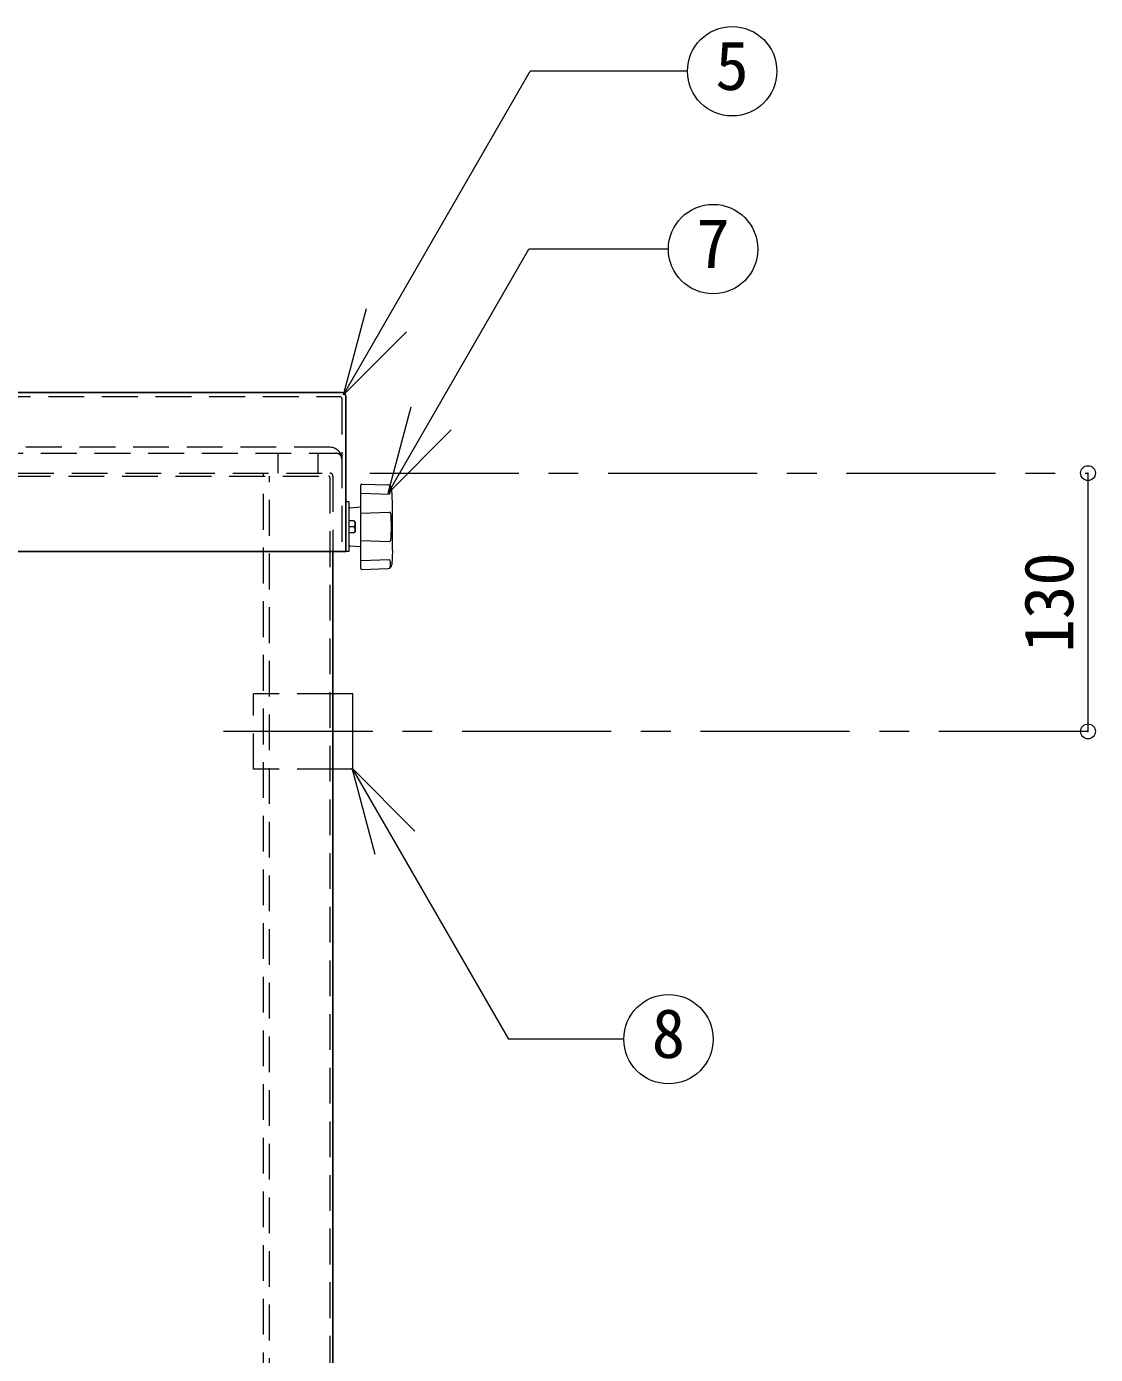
# Model space of a CAD drawing. Units: millimetres at full size, sheet at 1:15; details may follow other scales. Extents: x -3184 to 2891, y -2037 to 2178.
# Drawn here: x -1931 to -1393, y -542 to 126 of the extents above; entities that cross this region are included whole.
import ezdxf
from ezdxf.enums import TextEntityAlignment as Align

# ---------------------------------------------------------------- set-up
doc = ezdxf.new("R2010")
doc.units = ezdxf.units.MM
doc.header["$LTSCALE"] = 15
doc.header["$PDMODE"] = 32
doc.header["$PDSIZE"] = 7.5
doc.linetypes.add('CHAIN1', pattern=[8, 5, -1, 1, -1])
doc.linetypes.add('DASHED1', pattern=[1.8, 1.2, -0.6])
doc.layers.add('0-0', color=7, linetype='Continuous', lineweight=18)
doc.styles.add('ＭＳ ゴシック', font='')
doc.styles.get('ＭＳ ゴシック').set_extended_font_data('MS Gothic')

msp = doc.modelspace()

# ---------------------------------------------------------------- linework, layer by layer
at = {"layer": '0-0'}
for p, q in [((-1771.44, -59.26), (-1677.41, 103.62)), ((-1598.28, 103.62), (-1677.41, 103.62)), ((-1748.98, -108.72), (-1678.07, 14.11)), ((-1607.87, 14.11), (-1678.07, 14.11)), ((-1771.44, -59.26), (-1759.8, -15.8)), ((-1771.44, -59.26), (-1739.62, -27.44)), ((-1748.98, -108.72), (-1737.34, -65.25)), ((-1748.98, -108.72), (-1717.16, -76.9)), ((-1762.7, -146.59), (-1762.7, -104.67)), ((-1762.19, -104.17), (-1749.04, -104.59)), ((-1746.72, -113.87), (-1747.11, -106.48)), ((-1768.7, -113.13), (-1770.2, -113.13)), ((-1762.7, -108.7), (-1748.15, -109.18)), ((-1768.24, -116.09), (-1762.7, -115.63)), ((-1762.7, -118.78), (-1748.15, -118.29)), ((-1746.7, -136.87), (-1746.7, -114.39)), ((-1766.08, -122.63), (-1768.7, -122.63)), ((-1766.08, -125.63), (-1768.7, -125.63)), ((-1765.45, -123.28), (-1765.45, -127.98)), ((-1766.08, -128.63), (-1768.7, -128.63)), ((-1762.7, -132.48), (-1748.15, -132.97)), ((-1768.24, -135.17), (-1762.7, -135.63)), ((-1746.72, -137.39), (-1747.11, -144.78)), ((-1762.7, -142.56), (-1748.15, -142.08)), ((-1762.19, -147.09), (-1749.04, -146.67)), ((-1767.24, -246.97), (-1755.59, -290.44)), ((-1767.24, -246.97), (-1735.42, -278.79)), ((-1767.24, -246.97), (-1688.4, -383.52)), ((-1766.7, -247.63), (-1776.7, -247.63)), ((-1630.32, -383.52), (-1688.4, -383.52))]:
    msp.add_line(p, q, dxfattribs=at)
at = {"layer": '0-0', "color": 5, "lineweight": 25}
for p, q in [((-2521.2, -58.13), (-1772.2, -58.13)), ((-1770.2, -60.13), (-1770.2, -138.13)), ((-2312.68, -138.13), (-1770.2, -138.13)), ((-1776.7, -1107.63), (-1776.7, -138.13))]:
    msp.add_line(p, q, dxfattribs=at)
at = {"layer": '0-0', "linetype": 'DASHED1'}
for p, q in [((-2216.92, -60.13), (-1773.2, -60.13)), ((-1772.2, -61.13), (-1772.2, -138.13)), ((-1778.2, -85.63), (-2244.32, -85.63)), ((-2247.64, -88.63), (-1775.2, -88.63)), ((-1784.2, -98.63), (-1784.2, -88.63)), ((-2260.85, -100.13), (-1778.95, -100.13)), ((-2259.08, -98.63), (-1778.2, -98.63)), ((-1811.7, -1072.13), (-1811.7, -98.63)), ((-1808.7, -1075.13), (-1808.7, -100.13)), ((-1776.7, -100.13), (-1776.7, -138.13)), ((-1778.2, -100.88), (-1778.2, -1106.88))]:
    msp.add_line(p, q, dxfattribs=at)
at = {"layer": '0-0', "color": 4, "linetype": 'DASHED1', "lineweight": 9}
for p, q in [((-1804.2, -98.63), (-1804.2, -88.63)), ((-1816.7, -247.63), (-1816.7, -209.63)), ((-1776.7, -209.63), (-1816.7, -209.63)), ((-1776.7, -247.63), (-1816.7, -247.63))]:
    msp.add_line(p, q, dxfattribs=at)
at = {"layer": '0-0', "color": 4, "linetype": 'CHAIN1', "lineweight": 9}
for p, q in [((-1758.2, -98.63), (-1396.7, -98.63)), ((-1396.7, -228.63), (-1841.7, -228.63))]:
    msp.add_line(p, q, dxfattribs=at)
at = {"layer": '0-0', "color": 4, "lineweight": 9}
msp.add_line((-1396.7, -98.63), (-1396.7, -228.63), dxfattribs=at)
at = {"layer": '0-0'}
for points in [[(-1768.7, -113.13), (-1768.7, -138.13), (-1770.2, -138.13)], [(-1766.7, -247.63), (-1766.7, -209.63), (-1776.7, -209.63)]]:
    msp.add_lwpolyline(points, dxfattribs=at)
for centre in [(-1575.78, 103.62), (-1585.37, 14.11), (-1607.82, -383.52)]:
    msp.add_circle(centre, 22.5, dxfattribs=at)
at = {"layer": '0-0', "linetype": 'DASHED1'}
for centre, radius in [((-1773.2, -61.13), 1), ((-1778.2, -91.63), 6), ((-1775.2, -91.63), 3), ((-1778.95, -100.88), 0.75), ((-1778.2, -100.13), 1.5)]:
    msp.add_arc(centre, radius, 0, 90, dxfattribs=at)
at = {"layer": '0-0', "color": 5, "lineweight": 25}
msp.add_arc((-1772.2, -60.13), 2, 0, 90, dxfattribs=at)
at = {"layer": '0-0'}
for centre, radius, start, end in [((-1762.2, -104.67), 0.5, 88.15415, 180), ((-1749.1, -106.59), 2, 3.01913, 88.15415), ((-1757.66, -106.21), 9.96, 342.62002, 1.09064), ((-1749.77, -106.13), 2.07, 3.02757, 38.73305), ((-1768.2, -116.59), 0.5, 94.76364, 180), ((-1748.14, -118.79), 0.5, 7.29873, 91.90915), ((-1801.54, -125.63), 54.34, 352.70127, 7.29873), ((-1756.7, -114.39), 10, 0, 3.01913), ((-1767.02, -124.16), 1.79, 29.24063, 58.37188), ((-1767.56, -124.13), 2.11, 314.62454, 45.37546), ((-1767.56, -127.13), 2.11, 314.62454, 45.37546), ((-1767.02, -127.1), 1.79, 301.62812, 330.75937), ((-1748.14, -132.47), 0.5, 268.09085, 352.70127), ((-1768.2, -134.67), 0.5, 180, 265.23636), ((-1756.7, -136.87), 10, 356.98087, 0), ((-1762.2, -146.59), 0.5, 180, 271.84585), ((-1749.1, -144.67), 2, 271.84585, 356.98087), ((-1757.66, -145.05), 9.96, 358.90936, 17.37998), ((-1749.77, -145.13), 2.07, 321.26695, 356.97243)]:
    msp.add_arc(centre, radius, start, end, dxfattribs=at)
at = {"layer": '0-0', "color": 1}
for p in [(-1396.7, -98.63), (-1396.7, -228.63)]:
    msp.add_point(p, dxfattribs=at)

# ---------------------------------------------------------------- texts
at = {"layer": '0-0', "style": 'ＭＳ ゴシック'}
for s, p in [('5', (-1584.22, 86.74)), ('7', (-1593.81, -2.77)), ('8', (-1616.26, -400.39))]:
    msp.add_text(s, height=24.74, dxfattribs=at).set_placement(p, align=Align.BOTTOM_LEFT)
msp.add_text('130', height=24.74, rotation=90, dxfattribs=at).set_placement((-1396.7, -188.94), align=Align.BOTTOM_LEFT)

doc.saveas('drawing.dxf')
